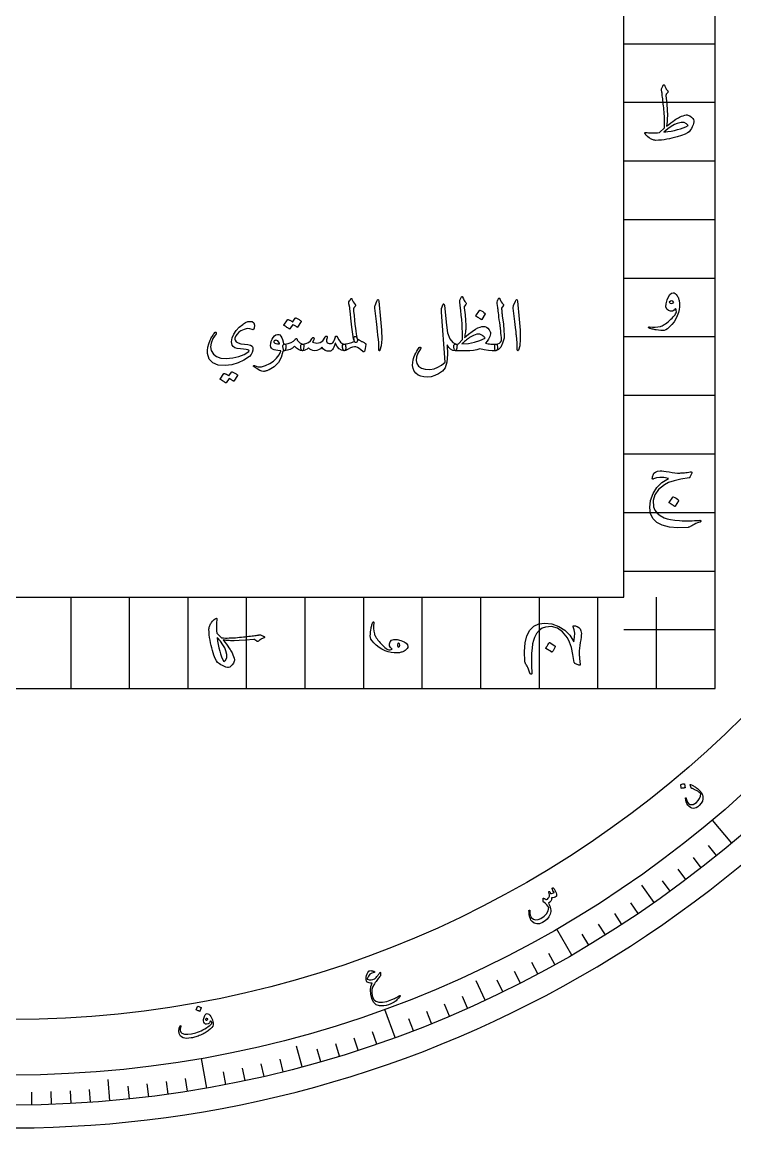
# Model space of a CAD drawing. Header units: millimetres. Extents: x -150 to 150, y -150 to 198.
# Drawn here: x 1.3 to 94.9, y -150 to -4.8 of the extents above; entities that cross this region are included whole.
import ezdxf

# ---------------------------------------------------------------- set-up
doc = ezdxf.new("R2010")
doc.units = ezdxf.units.MM
for name, color, linetype in [('CUT_OUTER', 1, 'Continuous'), ('ENGRAVE', 7, 'Continuous'), ('ENGRAVE_FINE', 8, 'Continuous'), ('TEXT', 5, 'Continuous')]:
    doc.layers.add(name, color=color, linetype=linetype)

msp = doc.modelspace()

# ---------------------------------------------------------------- linework, layer by layer
at = {"layer": 'CUT_OUTER'}
msp.add_arc((0.0002, -0.0002), 149.9998, 179.017762, 3.164151, dxfattribs=at)
at = {"layer": 'ENGRAVE'}
for points in [[(-92.31, 0), (-92.31, -92.31), (92.31, -92.31), (92.31, 0)], [(-80.3097, 0), (-80.3097, -80.3097), (80.3097, -80.3097), (80.3097, 0)], [(92.31, -7.6925), (80.3097, -7.6925)], [(92.31, -15.385), (80.3097, -15.385)], [(92.31, -23.0775), (80.3097, -23.0775)], [(92.31, -30.77), (80.3097, -30.77)], [(92.31, -38.4625), (80.3097, -38.4625)], [(92.31, -46.155), (80.3097, -46.155)], [(92.31, -53.8475), (80.3097, -53.8475)], [(92.31, -61.54), (80.3097, -61.54)], [(92.31, -69.2325), (80.3097, -69.2325)], [(92.31, -76.925), (80.3097, -76.925)], [(7.6925, -92.31), (7.6925, -80.3097)], [(15.385, -92.31), (15.385, -80.3097)], [(23.0775, -92.31), (23.0775, -80.3097)], [(30.77, -92.31), (30.77, -80.3097)], [(38.4625, -92.31), (38.4625, -80.3097)], [(46.155, -92.31), (46.155, -80.3097)], [(53.8475, -92.31), (53.8475, -80.3097)], [(61.54, -92.31), (61.54, -80.3097)], [(69.2325, -92.31), (69.2325, -80.3097)], [(76.925, -92.31), (76.925, -80.3097)], [(84.6175, -92.31), (84.6175, -80.3097)], [(92.31, -84.6175), (80.3097, -84.6175)], [(94.4898, -112.6085), (91.9588, -109.5922)], [(84.3157, -120.4154), (82.7026, -118.1115)], [(73.5, -127.3057), (71.5313, -123.8958)], [(62.1249, -133.2272), (60.9363, -130.6783)], [(50.277, -138.1348), (48.9303, -134.4348)], [(38.0464, -141.9911), (37.3185, -139.2744)], [(25.5263, -144.7667), (24.8425, -140.8891)], [(12.8119, -146.4406), (12.5668, -143.6388)]]:
    msp.add_lwpolyline(points, dxfattribs=at)
for radius in [147, 147, 143.0625, 135.75, 135.75]:
    msp.add_circle((0, 0), radius, dxfattribs=at)
at = {"layer": 'ENGRAVE_FINE'}
for points in [[(92.5101, -114.2405), (91.4481, -112.929)], [(90.5022, -115.8376), (89.4633, -114.5078)], [(88.4668, -117.3994), (87.4512, -116.0517)], [(86.4044, -118.9255), (85.4125, -117.5603)], [(82.2014, -121.8685), (81.2577, -120.4695)], [(80.0619, -123.2846), (79.1429, -121.8693)], [(77.8981, -124.6631), (77.0039, -123.232)], [(75.7106, -126.0036), (74.8415, -124.5571)], [(71.267, -128.5691), (70.4489, -127.0932)], [(69.0123, -129.7933), (68.2201, -128.3033)], [(64.4406, -132.1227), (63.7008, -130.606)], [(66.7366, -130.978), (65.9705, -129.4744)], [(59.7903, -134.2912), (59.1039, -132.7496)], [(55.0672, -136.296), (54.435, -134.7314)], [(57.4375, -135.3142), (56.7781, -133.7609)], [(52.6801, -137.2363), (52.0753, -135.6609)], [(47.8585, -138.9912), (47.3091, -137.3957)], [(42.9786, -140.5768), (42.4853, -138.963)], [(45.4255, -139.8053), (44.904, -138.2004)], [(40.5187, -141.3055), (40.0536, -139.6833)], [(30.563, -143.7877), (30.2122, -142.1371)], [(33.0678, -143.2324), (32.6882, -141.5882)], [(35.5625, -142.6335), (35.1543, -140.9961)], [(22.9959, -145.1902), (22.7319, -143.5235)], [(28.0489, -144.2992), (27.7269, -142.6427)], [(7.6934, -146.7985), (7.6051, -145.1134)], [(10.2542, -146.6419), (10.1365, -144.9585)], [(15.3657, -146.1947), (15.1893, -144.5165)], [(17.9148, -145.9043), (17.7091, -144.2294)], [(20.4584, -145.5694), (20.2236, -143.8983)], [(2.5655, -146.9776), (2.5361, -145.2904)], [(5.1302, -146.9105), (5.0713, -145.224)]]:
    msp.add_lwpolyline(points, dxfattribs=at)
at = {"layer": 'TEXT'}
for points in [[(85.2744, -13.5743), (85.3203, -13.469), (85.3615, -13.3759), (85.3978, -13.2948), (85.4292, -13.2259), (85.4552, -13.1696), (85.4752, -13.1267), (85.4891, -13.0971), (85.4969, -13.0807), (85.5133, -13.0596), (85.5332, -13.0444), (85.5568, -13.0354), (85.584, -13.0323), (85.6064, -13.036), (85.6252, -13.0469), (85.6403, -13.065), (85.6518, -13.0904), (85.7026, -13.2138), (85.7486, -13.3227), (85.7897, -13.417), (85.826, -13.4969), (85.8468, -13.5319), (85.8707, -13.5694), (85.8977, -13.6094), (85.9276, -13.6517), (85.9612, -13.6965), (85.999, -13.7436), (86.041, -13.7932), (86.0873, -13.8452), (86.1163, -13.8979), (86.126, -13.9493), (86.1163, -13.9995), (86.0873, -14.0485), (85.9034, -14.2904), (85.8786, -14.3297), (85.8623, -14.3702), (85.8544, -14.412), (85.855, -14.4549), (85.9494, -15.52), (86.0099, -16.3831), (86.0365, -17.0442), (86.0292, -17.5033), (86.0192, -17.6748), (86.0086, -17.8311), (85.9975, -17.9724), (85.9857, -18.0985), (85.9733, -18.2101), (85.9603, -18.3077), (85.9466, -18.3915), (85.9324, -18.4614), (86.2218, -18.24), (86.4901, -18.0404), (86.7372, -17.8626), (86.9631, -17.7065), (87.1672, -17.5717), (87.349, -17.4573), (87.5083, -17.3636), (87.6453, -17.2904), (87.8891, -17.1815), (88.1171, -17.0969), (88.3294, -17.0364), (88.526, -17.0001), (88.63, -16.9971), (88.7389, -17.017), (88.8526, -17.06), (88.9711, -17.1259), (89.2058, -17.2922), (89.3776, -17.4525), (89.4865, -17.6067), (89.5324, -17.7549), (89.5294, -17.92), (89.4913, -18.1057), (89.4181, -18.312), (89.3098, -18.5388), (89.1889, -18.762), (89.0776, -18.9477), (88.976, -19.0958), (88.884, -19.2065), (88.6953, -19.3462), (88.3711, -19.5041), (87.9115, -19.6801), (87.3163, -19.8743), (86.9845, -19.9704), (86.6474, -20.0557), (86.3047, -20.1301), (85.9566, -20.1936), (85.6043, -20.2469), (85.249, -20.2904), (84.8906, -20.3243), (84.5292, -20.3485), (84.397, -20.3219), (84.2715, -20.2904), (84.1527, -20.2541), (84.0405, -20.213), (83.9337, -20.167), (83.8312, -20.1162), (83.7329, -20.0606), (83.6389, -20.0001), (83.4738, -19.8791), (83.3365, -19.7581), (83.227, -19.6372), (83.1453, -19.5162), (83.1006, -19.4158), (83.0921, -19.3469), (83.1199, -19.3094), (83.184, -19.3033), (83.3652, -19.3248), (83.5603, -19.3408), (83.7692, -19.3514), (83.9921, -19.3565), (84.2289, -19.3562), (84.4796, -19.3505), (84.7442, -19.3393), (85.0228, -19.3227), (85.6615, -18.6936), (85.6733, -18.4408), (85.6796, -18.1856), (85.6805, -17.9279), (85.676, -17.6678), (85.6666, -17.4047), (85.653, -17.138), (85.6352, -16.8676), (85.6131, -16.5936), (85.5883, -16.3224), (85.5623, -16.0602), (85.5351, -15.807), (85.5066, -15.563), (85.4782, -15.3274), (85.451, -15.0997), (85.425, -14.8798), (85.4002, -14.6678), (85.3769, -14.4716), (85.3554, -14.2989), (85.3358, -14.1498), (85.3179, -14.0243), (85.3019, -13.9218), (85.2877, -13.8416), (85.2753, -13.7839), (85.2647, -13.7485), (85.258, -13.7085), (85.2574, -13.6662), (85.2629, -13.6215), (85.2744, -13.5743)], [(87.3453, -18.1033), (86.9709, -18.2587), (86.5542, -18.5025), (86.0951, -18.8346), (85.5937, -19.2549), (86.0797, -19.1947), (86.5409, -19.1206), (86.9773, -19.0326), (87.3889, -18.9307), (87.7751, -18.8161), (88.1353, -18.69), (88.4694, -18.5524), (88.7776, -18.4033), (88.5683, -18.145), (88.2599, -18.009), (87.8522, -17.995), (87.3453, -18.1033)], [(86.0099, -41.2776), (86.1865, -40.8675), (86.3776, -40.576), (86.5832, -40.403), (86.8034, -40.3485), (86.9413, -40.3727), (87.0744, -40.4453), (87.2026, -40.5663), (87.326, -40.7356), (87.3853, -40.8336), (87.4373, -40.934), (87.482, -41.0369), (87.5195, -41.1421), (87.5516, -41.2504), (87.58, -41.3623), (87.6048, -41.4778), (87.626, -41.5969), (87.6459, -41.8625), (87.6284, -42.1752), (87.5734, -42.535), (87.4808, -42.9421), (87.3441, -43.3637), (87.1566, -43.7671), (86.9183, -44.1524), (86.6292, -44.5195), (86.3262, -44.8395), (86.0558, -45.0735), (85.8181, -45.2217), (85.6131, -45.284), (85.4038, -45.2949), (85.1631, -45.2889), (84.8909, -45.2659), (84.5873, -45.226), (84.4333, -45.2009), (84.2909, -45.174), (84.16, -45.1452), (84.0405, -45.1147), (83.9319, -45.0835), (83.8336, -45.053), (83.7456, -45.023), (83.6679, -44.9937), (83.6219, -44.9683), (83.5905, -44.9405), (83.5736, -44.9102), (83.5711, -44.8776), (83.5863, -44.8449), (83.6123, -44.8244), (83.6492, -44.8159), (83.6969, -44.8195), (84.0701, -44.8558), (84.4348, -44.8582), (84.7911, -44.8268), (85.1389, -44.7615), (85.2462, -44.7282), (85.3651, -44.6768), (85.4954, -44.6072), (85.6373, -44.5195), (85.7906, -44.4137), (85.9554, -44.2897), (86.1317, -44.1475), (86.3195, -43.9873), (86.5034, -43.8215), (86.6679, -43.6631), (86.8131, -43.5119), (86.9389, -43.3679), (87.0447, -43.2306), (87.13, -43.0994), (87.1947, -42.9742), (87.2389, -42.855), (87.2135, -42.6748), (87.1857, -42.5405), (87.1554, -42.4522), (87.1228, -42.4098), (86.9262, -42.6415), (86.7042, -42.7655), (86.4568, -42.7818), (86.184, -42.6905), (85.959, -42.4933), (85.855, -42.1921), (85.8719, -41.7869), (86.0099, -41.2776)], [(44.8776, -43.3485), (44.9387, -43.9582), (44.9961, -44.5002), (45.05, -44.9744), (45.1002, -45.3808), (45.1467, -45.7189), (45.1897, -45.9881), (45.229, -46.1883), (45.2647, -46.3195), (45.3167, -46.4889), (45.3276, -46.6292), (45.2973, -46.7405), (45.226, -46.8227), (45.1383, -46.8681), (45.059, -46.8687), (44.9883, -46.8246), (44.926, -46.7356), (44.8165, -46.3963), (44.701, -45.7752), (44.5794, -44.8721), (44.4518, -43.6873), (44.4064, -43.1774), (44.3671, -42.7703), (44.3338, -42.4661), (44.3066, -42.2647), (44.2002, -41.8195), (44.1863, -41.7409), (44.1832, -41.6695), (44.1911, -41.6054), (44.2098, -41.5485), (44.2927, -41.4094), (44.3574, -41.3018), (44.404, -41.2256), (44.4324, -41.1808), (44.4905, -41.1149), (44.5389, -41.0913), (44.5776, -41.11), (44.6066, -41.1711), (44.6592, -41.3441), (44.7494, -41.5244), (44.877, -41.7119), (45.0421, -41.9066), (45.0723, -41.9453), (45.0856, -41.984), (45.082, -42.0227), (45.0615, -42.0615), (45.0285, -42.1083), (44.9973, -42.1522), (44.968, -42.193), (44.9405, -42.2308), (44.9148, -42.2656), (44.8909, -42.2973), (44.8688, -42.3261), (44.8485, -42.3518), (44.8195, -42.3953), (44.8002, -42.4389), (44.7905, -42.4824), (44.7905, -42.526), (44.8032, -42.6209), (44.8219, -42.7897), (44.8467, -43.0322), (44.8776, -43.3485)], [(47.8873, -41.4711), (47.9798, -41.2921), (48.0542, -41.2292), (48.1104, -41.2824), (48.1485, -41.4518), (48.3711, -43.8227), (48.5036, -45.278), (48.5332, -46.4405), (48.46, -47.3102), (48.284, -47.8873), (48.252, -47.9344), (48.2235, -47.9598), (48.1988, -47.9635), (48.1776, -47.9453), (48.1606, -47.9169), (48.1485, -47.88), (48.1413, -47.8346), (48.1389, -47.7808), (48.1389, -47.3617), (48.1195, -46.9171), (48.0808, -46.4471), (48.0227, -45.9518), (48.01, -45.8223), (47.9719, -45.4727), (47.9084, -44.903), (47.8195, -44.1131), (47.6066, -42.3615), (47.6018, -42.2683), (47.6066, -42.1824), (47.6211, -42.1038), (47.6453, -42.0324)], [(57.0034, -44.5873), (57.1758, -45.6276), (57.4606, -46.3969), (57.858, -46.8953), (58.3679, -47.1227), (58.4006, -47.1711), (58.4115, -47.2679), (58.4006, -47.4131), (58.3679, -47.6066), (58.3352, -47.759), (58.2953, -47.8679), (58.2481, -47.9332), (58.1937, -47.955), (57.8635, -47.9066), (57.5695, -47.7615), (57.3119, -47.5195), (57.0905, -47.1808), (57.1419, -48.4631), (57.0639, -49.4647), (56.8564, -50.1856), (56.5195, -50.626), (55.9848, -50.9738), (55.4744, -51.2235), (54.9881, -51.3754), (54.526, -51.4292), (54.0645, -51.4044), (53.6574, -51.3106), (53.3048, -51.1479), (53.0066, -50.9163), (52.7774, -50.6248), (52.6316, -50.2824), (52.5693, -49.8893), (52.5905, -49.4453), (52.6331, -49.2082), (52.6933, -48.9711), (52.771, -48.734), (52.8663, -48.4969), (52.9797, -48.2598), (53.1119, -48.0227), (53.2628, -47.7856), (53.4324, -47.5485), (53.4578, -47.5231), (53.4856, -47.505), (53.5159, -47.4941), (53.5485, -47.4905), (53.5758, -47.4941), (53.5994, -47.505), (53.6193, -47.5231), (53.6356, -47.5485), (53.6447, -47.5794), (53.6429, -47.6139), (53.6302, -47.652), (53.6066, -47.6937), (53.2746, -48.2677), (53.0816, -48.78), (53.0278, -49.2306), (53.1131, -49.6195), (53.3629, -49.9951), (53.7348, -50.251), (54.229, -50.3871), (54.8453, -50.4034), (55.3909, -50.3163), (55.905, -50.1324), (56.3877, -49.8518), (56.8389, -49.4744), (56.3744, -42.8937), (56.3641, -42.7365), (56.3623, -42.6034), (56.3689, -42.4945), (56.384, -42.4098), (56.5679, -41.8292), (56.6381, -41.7796), (56.6937, -41.7953), (56.7348, -41.8764), (56.7615, -42.0227)], [(61.4163, -47.7227), (61.028, -47.8292), (60.5889, -47.9066), (60.099, -47.955), (59.5582, -47.9744), (59.287, -47.978), (59.0441, -47.9792), (58.8297, -47.978), (58.6437, -47.9744), (58.4861, -47.9695), (58.357, -47.9647), (58.2563, -47.9598), (58.184, -47.955), (58.1459, -47.9338), (58.109, -47.8897), (58.0733, -47.8225), (58.0389, -47.7324), (57.9717, -47.4596), (57.9735, -47.2606), (58.0443, -47.1354), (58.184, -47.084), (58.6002, -47.0744), (59.1324, -46.5034), (59.1318, -46.0268), (59.1203, -45.526), (59.0979, -45.001), (59.0647, -44.4518), (59.0205, -43.879), (58.9655, -43.2832), (58.8996, -42.6645), (58.8227, -42.0227), (58.8134, -41.9308), (58.8046, -41.8485), (58.7964, -41.776), (58.7889, -41.7131), (58.7813, -41.6598), (58.7731, -41.6163), (58.7644, -41.5824), (58.755, -41.5582), (58.755, -41.4663), (58.7937, -41.326), (58.8711, -41.1373), (58.9873, -40.9002), (59.003, -40.8748), (59.0211, -40.8566), (59.0417, -40.8457), (59.0647, -40.8421), (59.0877, -40.8463), (59.1082, -40.859), (59.1264, -40.8802), (59.1421, -40.9098), (59.2437, -41.1512), (59.3453, -41.3526), (59.4469, -41.5141), (59.5485, -41.6356), (59.5921, -41.6913), (59.6066, -41.7518), (59.5921, -41.8171), (59.5485, -41.8873), (59.384, -42.1002), (59.3641, -42.1352), (59.3526, -42.1824), (59.3496, -42.2417), (59.355, -42.3131), (59.4621, -43.2276), (59.5316, -43.9969), (59.5637, -44.6211), (59.5582, -45.1002), (59.551, -45.1857), (59.5389, -45.2877), (59.5219, -45.4059), (59.5002, -45.5405), (59.4742, -45.6908), (59.4445, -45.8562), (59.4113, -46.0368), (59.3744, -46.2324), (59.9314, -45.7794), (60.4123, -45.4171), (60.8169, -45.1455), (61.1453, -44.9647), (61.4302, -44.8479), (61.6752, -44.7784), (61.8802, -44.756), (62.0453, -44.7808), (62.2613, -44.8709), (62.4542, -45.0155), (62.6242, -45.2145), (62.7711, -45.4679), (62.7905, -45.5181), (62.8002, -45.5816), (62.8002, -45.6584), (62.7905, -45.7485), (62.6985, -46.1036), (62.5582, -46.4235), (62.3695, -46.7084), (62.1324, -46.9582), (62.3151, -47.0027), (62.4953, -47.0393), (62.6731, -47.068), (62.8485, -47.0889), (63.0215, -47.1013), (63.1921, -47.1046), (63.3602, -47.0989), (63.526, -47.084), (63.5877, -47.0877), (63.6373, -47.1179), (63.6748, -47.1748), (63.7002, -47.2582), (63.7322, -47.433), (63.7413, -47.58), (63.7274, -47.6992), (63.6905, -47.7905), (63.6403, -47.8625), (63.5961, -47.9139), (63.558, -47.9447), (63.526, -47.955), (63.0385, -47.9695), (62.5244, -47.9356), (61.9836, -47.8534), (61.4163, -47.7227)], [(63.6711, -41.5679), (63.7365, -41.41), (63.7873, -41.2848), (63.8235, -41.1923), (63.8453, -41.1324), (63.8623, -41.0943), (63.884, -41.0671), (63.9106, -41.0508), (63.9421, -41.0453), (63.9778, -41.0514), (64.0074, -41.0695), (64.031, -41.0998), (64.0485, -41.1421), (64.129, -41.3496), (64.2252, -41.5365), (64.3371, -41.7028), (64.4647, -41.8485), (64.5004, -41.8951), (64.5106, -41.9477), (64.4955, -42.0064), (64.455, -42.0711), (64.2421, -42.3711), (64.2566, -42.5054), (64.2711, -42.6373), (64.2856, -42.7667), (64.3002, -42.8937), (64.3147, -43.0183), (64.3292, -43.1405), (64.3437, -43.2602), (64.3582, -43.3776), (64.4919, -44.4639), (64.5735, -45.3131), (64.6032, -45.9252), (64.5808, -46.3002), (64.3981, -46.9806), (64.1598, -47.4832), (63.8659, -47.808), (63.5163, -47.955), (63.5066, -47.955), (63.4969, -47.955), (63.4873, -47.955), (63.4776, -47.955), (63.4201, -47.9006), (63.3832, -47.776), (63.3669, -47.5812), (63.3711, -47.3163), (63.3802, -47.2183), (63.4074, -47.1469), (63.4528, -47.1022), (63.5163, -47.084), (63.7619, -47.035), (63.9663, -46.9461), (64.1296, -46.8173), (64.2518, -46.6485), (64.2436, -46.4459), (64.2288, -46.2155), (64.2073, -45.9572), (64.1792, -45.6711), (64.145, -45.3584), (64.1054, -45.0203), (64.0603, -44.6568), (64.0098, -44.2679), (63.9633, -43.8856), (63.9203, -43.5421), (63.881, -43.2373), (63.8453, -42.9711), (63.8145, -42.7437), (63.7897, -42.555), (63.7709, -42.405), (63.7582, -42.2937), (63.6615, -41.7421), (63.6584, -41.6877), (63.659, -41.6405), (63.6633, -41.6006), (63.6711, -41.5679)], [(66.0711, -41.4711), (66.1637, -41.2921), (66.2381, -41.2292), (66.2943, -41.2824), (66.3324, -41.4518), (66.555, -43.8227), (66.6875, -45.278), (66.7171, -46.4405), (66.6439, -47.3102), (66.4679, -47.8873), (66.4358, -47.9344), (66.4074, -47.9598), (66.3826, -47.9635), (66.3615, -47.9453), (66.3445, -47.9169), (66.3324, -47.88), (66.3252, -47.8346), (66.3227, -47.7808), (66.3227, -47.3617), (66.3034, -46.9171), (66.2647, -46.4471), (66.2066, -45.9518), (66.1939, -45.8223), (66.1558, -45.4727), (66.0923, -44.903), (66.0034, -44.1131), (65.7905, -42.3615), (65.7856, -42.2683), (65.7905, -42.1824), (65.805, -42.1038), (65.8292, -42.0324)], [(86.8905, -41.6356), (86.7478, -41.4627), (86.6002, -41.3985), (86.4478, -41.4433), (86.2905, -41.5969), (86.4187, -41.701), (86.5615, -41.7421), (86.7187, -41.7203), (86.8905, -41.6356)], [(61.3389, -42.6615), (61.351, -42.6494), (61.3679, -42.6421), (61.3897, -42.6397), (61.4163, -42.6421), (61.6044, -42.7183), (61.7816, -42.8115), (61.9479, -42.9215), (62.1034, -43.0485), (62.1185, -43.0679), (62.1252, -43.0873), (62.1233, -43.1066), (62.1131, -43.126), (61.6582, -43.8615), (61.6413, -43.879), (61.6195, -43.8832), (61.5929, -43.8742), (61.5615, -43.8518), (61.5342, -43.8324), (61.4913, -43.8034), (61.4326, -43.7647), (61.3582, -43.7163), (61.2669, -43.6582), (61.1574, -43.5905), (61.0298, -43.5131), (60.884, -43.426), (60.8647, -43.4115), (60.855, -43.3969), (60.855, -43.3824), (60.8647, -43.3679)], [(31.4937, -45.1679), (31.1804, -45.0633), (30.8308, -45.059), (30.4449, -45.1552), (30.0227, -45.3518), (29.7548, -45.5393), (29.5316, -45.7631), (29.3532, -46.0231), (29.2195, -46.3195), (29.2062, -46.3788), (29.205, -46.4405), (29.2159, -46.5046), (29.2389, -46.5711), (29.3925, -46.778), (29.6502, -46.934), (30.0119, -47.0393), (30.4776, -47.0937), (30.9373, -47.1427), (31.2711, -47.2316), (31.4792, -47.3604), (31.5615, -47.5292), (31.5705, -47.8824), (31.501, -48.1969), (31.3528, -48.4727), (31.126, -48.7098), (30.4056, -49.2016), (29.6381, -49.5639), (28.8233, -49.7967), (27.9615, -49.9002), (27.0203, -49.8348), (26.3163, -49.5518), (25.8494, -49.051), (25.6195, -48.3324), (25.6062, -47.9381), (25.6631, -47.5098), (25.7901, -47.0477), (25.9873, -46.5518), (26.0559, -46.4139), (26.1264, -46.2808), (26.1986, -46.1526), (26.2727, -46.0292), (26.3493, -45.91), (26.4288, -45.7945), (26.5114, -45.6826), (26.5969, -45.5744), (26.6429, -45.5296), (26.684, -45.5115), (26.7203, -45.5199), (26.7518, -45.555), (26.7693, -45.5985), (26.7735, -45.6421), (26.7645, -45.6856), (26.7421, -45.7292), (26.3441, -46.3703), (26.1082, -46.9485), (26.0344, -47.4639), (26.1227, -47.9163), (26.407, -48.3929), (26.8244, -48.7292), (27.3748, -48.9252), (28.0582, -48.9808), (28.934, -48.9113), (29.7227, -48.7316), (30.4244, -48.4419), (31.0389, -48.0421), (31.0758, -48.0082), (31.0897, -47.9744), (31.0806, -47.9405), (31.0485, -47.9066), (30.9185, -47.8437), (30.6929, -47.7905), (30.3717, -47.7469), (29.955, -47.7131), (29.531, -47.661), (29.2074, -47.5631), (28.9842, -47.4191), (28.8615, -47.2292), (28.8046, -47.006), (28.7889, -46.7719), (28.8143, -46.527), (28.8808, -46.2711), (29.0967, -45.7685), (29.3961, -45.3058), (29.779, -44.883), (30.2453, -44.5002), (30.3693, -44.4094), (30.4897, -44.3308), (30.6064, -44.2643), (30.7195, -44.2098), (30.8284, -44.1669), (30.9324, -44.1348), (31.0316, -44.1137), (31.126, -44.1034), (31.4949, -44.1379), (31.7211, -44.2994), (31.8046, -44.5879), (31.7453, -45.0034), (31.7006, -45.1153), (31.6437, -45.18), (31.5748, -45.1975), (31.4937, -45.1679)], [(37.155, -43.6776), (37.1671, -43.6655), (37.184, -43.6582), (37.2058, -43.6558), (37.2324, -43.6582), (37.3277, -43.6939), (37.4199, -43.7332), (37.5091, -43.7762), (37.5953, -43.8227), (37.6791, -43.8735), (37.761, -43.9292), (37.8412, -43.9897), (37.9195, -44.055), (37.9346, -44.075), (37.9413, -44.0961), (37.9395, -44.1185), (37.9292, -44.1421), (37.4647, -44.8776), (37.452, -44.8873), (37.4332, -44.8873), (37.4084, -44.8776), (37.3776, -44.8582), (37.3564, -44.8404), (37.3219, -44.8159), (37.2742, -44.7847), (37.2131, -44.7469), (37.1381, -44.7019), (37.0485, -44.649), (36.9445, -44.5882), (36.826, -44.5195), (36.4582, -45.0905), (36.4413, -45.108), (36.4195, -45.1123), (36.3929, -45.1032), (36.3615, -45.0808), (36.3342, -45.0615), (36.2913, -45.0324), (36.2326, -44.9937), (36.1582, -44.9453), (36.0669, -44.8873), (35.9574, -44.8195), (35.8298, -44.7421), (35.684, -44.655), (35.6689, -44.6405), (35.6623, -44.626), (35.6641, -44.6115), (35.6744, -44.5969), (36.1485, -43.8905), (36.1606, -43.8784), (36.1776, -43.8711), (36.1994, -43.8687), (36.226, -43.8711), (36.307, -43.8974), (36.3856, -43.928), (36.4619, -43.9628), (36.5356, -44.0018), (36.607, -44.0444), (36.676, -44.0901), (36.7425, -44.1388), (36.8066, -44.1905)], [(35.5389, -48.0615), (35.3121, -48.858), (34.9316, -49.5252), (34.3975, -50.0629), (33.7098, -50.4711), (33.6137, -50.5126), (33.5187, -50.5498), (33.425, -50.5827), (33.3324, -50.6115), (33.2417, -50.6353), (33.1534, -50.6538), (33.0675, -50.6668), (32.984, -50.6744), (32.776, -50.6447), (32.5002, -50.5365), (32.1566, -50.3496), (31.7453, -50.084), (31.7012, -50.0459), (31.6752, -50.009), (31.6673, -49.9733), (31.6776, -49.9389), (31.7006, -49.9123), (31.7308, -49.9002), (31.7683, -49.9026), (31.8131, -49.9195), (32.2407, -50.058), (32.7203, -50.0574), (33.252, -49.9177), (33.8356, -49.6389), (34.3123, -49.3153), (34.7066, -48.9348), (35.0187, -48.4975), (35.2485, -48.0034), (35.2467, -47.9858), (35.2413, -47.9719), (35.2322, -47.9617), (35.2195, -47.955), (34.8863, -47.9356), (34.6026, -47.8969), (34.3685, -47.8389), (34.184, -47.7615), (34.0413, -47.6417), (33.9518, -47.476), (33.9155, -47.2643), (33.9324, -47.0066), (33.9379, -46.9724), (33.9445, -46.9377), (33.9524, -46.9023), (33.9615, -46.8663), (33.9717, -46.8291), (33.9832, -46.7901), (33.9959, -46.7493), (34.0098, -46.7066), (34.1235, -46.4302), (34.2615, -46.201), (34.4235, -46.0189), (34.6098, -45.884), (34.8004, -45.8102), (34.9752, -45.8115), (35.1342, -45.8877), (35.2776, -46.0389), (35.4028, -46.2494), (35.4977, -46.4937), (35.5625, -46.7719), (35.5969, -47.084), (35.616, -47.0837), (35.6344, -47.0828), (35.6523, -47.0813), (35.6695, -47.0792), (35.6868, -47.0771), (35.7046, -47.0756), (35.723, -47.0747), (35.7421, -47.0744), (35.8074, -47.0883), (35.8582, -47.13), (35.8945, -47.1996), (35.9163, -47.2969), (35.9254, -47.404), (35.9235, -47.5123), (35.9108, -47.6217), (35.8873, -47.7324), (35.8564, -47.8298), (35.8219, -47.8994), (35.7838, -47.9411), (35.7421, -47.955), (35.5582, -47.955), (35.557, -47.9725), (35.5534, -47.9961), (35.5473, -48.0258), (35.5389, -48.0615)], [(38.0937, -47.084), (38.1705, -47.1088), (38.2268, -47.1348), (38.2625, -47.1621), (38.2776, -47.1905), (38.2848, -47.234), (38.2873, -47.2873), (38.2848, -47.3502), (38.2776, -47.4227), (38.2407, -47.6556), (38.1977, -47.8219), (38.1487, -47.9217), (38.0937, -47.955), (37.8324, -47.9181), (37.5711, -47.8074), (37.3098, -47.6229), (37.0485, -47.3647), (36.7994, -47.6012), (36.4969, -47.7784), (36.1413, -47.8963), (35.7324, -47.955), (35.6883, -47.9459), (35.6526, -47.9187), (35.6254, -47.8733), (35.6066, -47.8098), (35.5292, -47.4034), (35.5207, -47.358), (35.5244, -47.309), (35.5401, -47.2564), (35.5679, -47.2002), (35.6, -47.1566), (35.6381, -47.1227), (35.6822, -47.0985), (35.7324, -47.084), (36.2211, -47.0115), (36.6227, -46.8808), (36.9373, -46.6921), (37.1647, -46.4453), (37.1913, -46.4115), (37.2227, -46.3873), (37.259, -46.3727), (37.3002, -46.3679), (37.3383, -46.3733), (37.3655, -46.3897), (37.3818, -46.4169), (37.3873, -46.455), (37.3885, -46.4913), (37.3921, -46.5227), (37.3981, -46.5494), (37.4066, -46.5711), (37.5693, -46.7665), (37.7381, -46.9171), (37.9129, -47.0229), (38.0937, -47.084)], [(39.3324, -46.3873), (39.3627, -46.3346), (39.3953, -46.2929), (39.4304, -46.2621), (39.4679, -46.2421), (39.5054, -46.2342), (39.5405, -46.2397), (39.5731, -46.2584), (39.6034, -46.2905), (39.6246, -46.3334), (39.63, -46.3848), (39.6197, -46.4447), (39.5937, -46.5131), (39.5747, -46.5475), (39.5562, -46.5832), (39.5384, -46.6201), (39.5211, -46.6582), (39.5033, -46.6969), (39.4836, -46.7356), (39.4622, -46.7744), (39.4389, -46.8131), (39.9802, -46.9516), (40.4332, -46.8929), (40.7979, -46.6371), (41.0744, -46.184), (41.104, -46.1314), (41.1348, -46.0897), (41.1669, -46.0588), (41.2002, -46.0389), (41.2377, -46.0304), (41.2727, -46.034), (41.3054, -46.0498), (41.3356, -46.0776), (41.358, -46.1151), (41.3671, -46.1598), (41.3629, -46.2119), (41.3453, -46.2711), (41.2957, -46.4145), (41.2631, -46.5348), (41.2473, -46.6322), (41.2485, -46.7066), (41.2818, -46.8125), (41.3526, -46.8977), (41.4608, -46.9625), (41.6066, -47.0066), (41.7651, -47.026), (41.9018, -47.0163), (42.0167, -46.9776), (42.1098, -46.9098), (42.1909, -46.7992), (42.2695, -46.6316), (42.3457, -46.4072), (42.4195, -46.126), (42.4304, -46.0921), (42.4534, -46.0679), (42.4885, -46.0534), (42.5356, -46.0485), (42.584, -46.0534), (42.6227, -46.0679), (42.6518, -46.0921), (42.6711, -46.126), (42.8598, -46.5233), (43.0776, -46.8155), (43.3244, -47.0024), (43.6002, -47.084), (43.6576, -47.1082), (43.7042, -47.1615), (43.7399, -47.2437), (43.7647, -47.355), (43.7822, -47.4754), (43.7865, -47.5848), (43.7774, -47.6834), (43.755, -47.7711), (43.7235, -47.8516), (43.6873, -47.909), (43.6461, -47.9435), (43.6002, -47.955), (43.23, -47.8951), (42.9131, -47.7155), (42.6494, -47.4161), (42.4389, -46.9969), (42.4286, -46.9752), (42.4171, -46.9679), (42.4044, -46.9752), (42.3905, -46.9969), (42.301, -47.2721), (42.2163, -47.4977), (42.1365, -47.6737), (42.0615, -47.8002), (41.9798, -47.8903), (41.8897, -47.9574), (41.7911, -48.0016), (41.684, -48.0227), (41.3617, -48.0016), (41.0816, -47.909), (40.8439, -47.7451), (40.6485, -47.5098), (40.449, -47.7046), (40.2276, -47.8437), (39.9844, -47.9272), (39.7195, -47.955), (39.4649, -47.9314), (39.2429, -47.8606), (39.0536, -47.7427), (38.8969, -47.5776), (38.7052, -47.7427), (38.5074, -47.8606), (38.3036, -47.9314), (38.0937, -47.955), (38.0108, -47.9145), (37.9461, -47.7929), (37.8996, -47.5903), (37.8711, -47.3066), (37.8814, -47.2201), (37.9219, -47.1542), (37.9927, -47.1088), (38.0937, -47.084), (38.5304, -47.0151), (38.8824, -46.876), (39.1498, -46.6667), (39.3324, -46.3873)], [(44.955, -46.0969), (45.0687, -46.0873), (45.1582, -46.1163), (45.2235, -46.184), (45.2647, -46.2905), (45.2834, -46.3431), (45.3203, -46.3945), (45.3754, -46.4447), (45.4485, -46.4937), (45.4945, -46.5194), (45.5453, -46.5481), (45.601, -46.5799), (45.6615, -46.6147), (45.7268, -46.6513), (45.7969, -46.6885), (45.8719, -46.7263), (45.9518, -46.7647), (46.1006, -46.8367), (46.2179, -46.8977), (46.3038, -46.9479), (46.3582, -46.9873), (46.3951, -47.0217), (46.4187, -47.0574), (46.429, -47.0943), (46.426, -47.1324), (46.3854, -47.4215), (46.3413, -47.6695), (46.2935, -47.8764), (46.2421, -48.0421), (46.2288, -48.0633), (46.2082, -48.0784), (46.1804, -48.0875), (46.1453, -48.0905), (46.1012, -48.0887), (46.0655, -48.0832), (46.0383, -48.0742), (46.0195, -48.0615), (45.7752, -47.8346), (45.5453, -47.6574), (45.33, -47.5298), (45.1292, -47.4518), (44.926, -47.4348), (44.684, -47.4808), (44.4034, -47.5897), (44.084, -47.7615), (43.9298, -47.8461), (43.7961, -47.9066), (43.683, -47.9429), (43.5905, -47.955), (43.5457, -47.9471), (43.5082, -47.9235), (43.478, -47.8842), (43.455, -47.8292), (43.3764, -47.5141), (43.3727, -47.2848), (43.4441, -47.1415), (43.5905, -47.084), (43.7471, -47.0659), (43.9074, -47.0405), (44.0713, -47.0078), (44.2389, -46.9679), (44.4094, -46.9201), (44.5824, -46.8639), (44.7578, -46.7992), (44.9356, -46.726), (44.8788, -46.4653), (44.8631, -46.2735), (44.8885, -46.1508), (44.955, -46.0969)], [(61.7356, -45.9518), (61.4012, -45.7994), (61.0074, -45.7969), (60.5544, -45.9445), (60.0421, -46.2421), (59.9081, -46.3358), (59.7772, -46.4332), (59.6493, -46.5342), (59.5244, -46.6389), (59.4025, -46.7459), (59.2836, -46.8542), (59.1678, -46.9637), (59.055, -47.0744), (59.8945, -46.9909), (60.6808, -46.8373), (61.4139, -46.6135), (62.0937, -46.3195), (62.035, -46.2312), (61.9558, -46.1405), (61.856, -46.0473), (61.7356, -45.9518)], [(35.0744, -46.9776), (34.9727, -46.8004), (34.8615, -46.6752), (34.7405, -46.602), (34.6098, -46.5808), (34.5318, -46.6014), (34.4623, -46.634), (34.4012, -46.6788), (34.3485, -46.7356), (34.3316, -46.7659), (34.3292, -46.7985), (34.3413, -46.8336), (34.3679, -46.8711), (34.4677, -46.9588), (34.6123, -47.0187), (34.8016, -47.0508), (35.0356, -47.055), (35.0598, -47.0502), (35.0744, -47.0356), (35.0792, -47.0115), (35.0744, -46.9776)], [(28.784, -50.7518), (28.7961, -50.7397), (28.8131, -50.7324), (28.8348, -50.73), (28.8615, -50.7324), (28.9567, -50.7681), (29.049, -50.8074), (29.1382, -50.8504), (29.2244, -50.8969), (29.3081, -50.9477), (29.3901, -51.0034), (29.4702, -51.0639), (29.5485, -51.1292), (29.5637, -51.1492), (29.5703, -51.1703), (29.5685, -51.1927), (29.5582, -51.2163), (29.0937, -51.9518), (29.081, -51.9615), (29.0623, -51.9615), (29.0375, -51.9518), (29.0066, -51.9324), (28.9854, -51.9146), (28.951, -51.8901), (28.9032, -51.8589), (28.8421, -51.8211), (28.7671, -51.7761), (28.6776, -51.7231), (28.5735, -51.6624), (28.455, -51.5937), (28.0873, -52.1647), (28.0703, -52.1822), (28.0485, -52.1865), (28.0219, -52.1774), (27.9905, -52.155), (27.9633, -52.1356), (27.9203, -52.1066), (27.8617, -52.0679), (27.7873, -52.0195), (27.6959, -51.9615), (27.5865, -51.8937), (27.4588, -51.8163), (27.3131, -51.7292), (27.2979, -51.7147), (27.2913, -51.7002), (27.2931, -51.6856), (27.3034, -51.6711), (27.7776, -50.9647), (27.7897, -50.9526), (27.8066, -50.9453), (27.8284, -50.9429), (27.855, -50.9453), (27.936, -50.9716), (28.0147, -51.0022), (28.0909, -51.037), (28.1647, -51.076), (28.236, -51.1186), (28.305, -51.1643), (28.3715, -51.213), (28.4356, -51.2647)], [(89.2373, -64.0454), (89.005, -64.568), (88.9838, -64.6025), (88.959, -64.6285), (88.9306, -64.646), (88.8986, -64.6551), (87.825, -64.8244), (86.9268, -65.0325), (86.204, -65.2793), (85.6566, -65.5648), (84.8891, -66.1908), (84.3961, -66.8785), (84.1778, -67.6279), (84.234, -68.439), (84.4046, -68.8781), (84.6937, -69.2664), (85.1014, -69.6039), (85.6276, -69.8906), (85.9971, -70.0188), (86.4574, -70.1228), (87.0084, -70.2027), (87.6502, -70.2583), (87.9913, -70.2746), (88.3276, -70.2849), (88.659, -70.2892), (88.9857, -70.2873), (89.3062, -70.2801), (89.6195, -70.268), (89.9256, -70.251), (90.2244, -70.2293), (90.2945, -70.2244), (90.3502, -70.2293), (90.3913, -70.2438), (90.4179, -70.268), (90.4324, -70.2976), (90.4373, -70.3285), (90.4324, -70.3605), (90.4179, -70.3938), (90.4073, -70.4116), (90.3949, -70.4265), (90.3807, -70.4382), (90.3647, -70.447), (90.3475, -70.4546), (90.3296, -70.4627), (90.3112, -70.4715), (90.2921, -70.4809), (90.0133, -70.5698), (89.7671, -70.6623), (89.5536, -70.7585), (89.3728, -70.8583), (89.2569, -70.9303), (89.1514, -70.9914), (89.0561, -71.0416), (88.9711, -71.0809), (88.8977, -71.1111), (88.8369, -71.1341), (88.7888, -71.1498), (88.7534, -71.1583), (87.43, -71.2073), (86.305, -71.1123), (85.3784, -70.8734), (84.6502, -70.4906), (84.124, -69.9656), (83.8131, -69.3099), (83.7175, -68.5236), (83.8373, -67.6067), (84.1542, -66.6831), (84.6502, -65.8962), (85.3252, -65.246), (86.1792, -64.7325), (85.5744, -64.617), (85.0469, -64.5898), (84.5969, -64.6508), (84.2244, -64.8002), (84.1917, -64.8123), (84.1615, -64.8196), (84.1336, -64.822), (84.1082, -64.8196), (84.0871, -64.8117), (84.0719, -64.7978), (84.0629, -64.7779), (84.0598, -64.7519), (84.0732, -64.6315), (84.0937, -64.5123), (84.1215, -64.3944), (84.1566, -64.2777), (84.28, -64.0508), (84.476, -63.8833), (84.7445, -63.775), (85.0857, -63.726), (85.3016, -63.7279), (85.5719, -63.7527), (85.8967, -63.8004), (86.276, -63.8712), (86.6673, -63.942), (87.0284, -63.9898), (87.3592, -64.0146), (87.6598, -64.0164), (87.8044, -64.01), (87.9574, -64.0006), (88.1189, -63.9882), (88.2889, -63.9728), (88.4673, -63.9538), (88.6542, -63.9305), (88.8496, -63.903), (89.0534, -63.8712), (89.1701, -63.8676), (89.2397, -63.8954), (89.2621, -63.9547), (89.2373, -64.0454)], [(86.7405, -67.1809), (86.7526, -67.1688), (86.7695, -67.1615), (86.7913, -67.1591), (86.8179, -67.1615), (87.006, -67.2377), (87.1832, -67.3309), (87.3496, -67.441), (87.505, -67.568), (87.5201, -67.5873), (87.5268, -67.6067), (87.525, -67.626), (87.5147, -67.6454), (87.0598, -68.3809), (87.0429, -68.3984), (87.0211, -68.4027), (86.9945, -68.3936), (86.9631, -68.3712), (86.9359, -68.3519), (86.8929, -68.3228), (86.8342, -68.2841), (86.7599, -68.2357), (86.6685, -68.1777), (86.559, -68.1099), (86.4314, -68.0325), (86.2857, -67.9454), (86.2663, -67.9309), (86.2566, -67.9164), (86.2566, -67.9019), (86.2663, -67.8873)], [(32.5807, -85.2744), (32.686, -85.3203), (32.7791, -85.3615), (32.8602, -85.3978), (32.9291, -85.4292), (32.9854, -85.4552), (33.0283, -85.4752), (33.0579, -85.4891), (33.0743, -85.4969), (33.0954, -85.5133), (33.1106, -85.5332), (33.1196, -85.5568), (33.1227, -85.584), (33.119, -85.6064), (33.1081, -85.6252), (33.09, -85.6403), (33.0646, -85.6518), (32.9412, -85.7026), (32.8323, -85.7486), (32.738, -85.7897), (32.6581, -85.826), (32.6231, -85.8468), (32.5856, -85.8707), (32.5456, -85.8977), (32.5033, -85.9276), (32.4585, -85.9612), (32.4114, -85.999), (32.3618, -86.041), (32.3098, -86.0873), (32.2571, -86.1163), (32.2057, -86.126), (32.1555, -86.1163), (32.1065, -86.0873), (31.8646, -85.9034), (31.8253, -85.8786), (31.7848, -85.8623), (31.743, -85.8544), (31.7001, -85.855), (30.635, -85.9494), (29.7719, -86.0099), (29.1108, -86.0365), (28.6517, -86.0292), (28.4802, -86.0192), (28.3239, -86.0086), (28.1826, -85.9975), (28.0565, -85.9857), (27.9449, -85.9733), (27.8473, -85.9603), (27.7635, -85.9466), (27.6936, -85.9324), (27.915, -86.2218), (28.1146, -86.4901), (28.2924, -86.7372), (28.4485, -86.9631), (28.5833, -87.1672), (28.6977, -87.349), (28.7914, -87.5083), (28.8646, -87.6453), (28.9735, -87.8891), (29.0581, -88.1171), (29.1186, -88.3294), (29.1549, -88.526), (29.1579, -88.63), (29.138, -88.7389), (29.095, -88.8526), (29.0291, -88.9711), (28.8628, -89.2058), (28.7025, -89.3776), (28.5483, -89.4865), (28.4001, -89.5324), (28.235, -89.5294), (28.0493, -89.4913), (27.843, -89.4181), (27.6162, -89.3098), (27.393, -89.1889), (27.2073, -89.0776), (27.0592, -88.976), (26.9485, -88.884), (26.8088, -88.6953), (26.6509, -88.3711), (26.4749, -87.9115), (26.2807, -87.3163), (26.1846, -86.9845), (26.0993, -86.6474), (26.0249, -86.3047), (25.9614, -85.9566), (25.9081, -85.6043), (25.8646, -85.249), (25.8307, -84.8906), (25.8065, -84.5292), (25.8331, -84.397), (25.8646, -84.2715), (25.9009, -84.1527), (25.942, -84.0405), (25.988, -83.9337), (26.0388, -83.8312), (26.0944, -83.7329), (26.1549, -83.6389), (26.2759, -83.4738), (26.3969, -83.3365), (26.5178, -83.227), (26.6388, -83.1453), (26.7392, -83.1006), (26.8081, -83.0921), (26.8456, -83.1199), (26.8517, -83.184), (26.8302, -83.3652), (26.8142, -83.5603), (26.8036, -83.7692), (26.7985, -83.9921), (26.7988, -84.2289), (26.8045, -84.4796), (26.8157, -84.7442), (26.8323, -85.0228), (27.4614, -85.6615), (27.7142, -85.6733), (27.9694, -85.6796), (28.2271, -85.6805), (28.4872, -85.676), (28.7503, -85.6666), (29.017, -85.653), (29.2874, -85.6352), (29.5614, -85.6131), (29.8326, -85.5883), (30.0948, -85.5623), (30.348, -85.5351), (30.592, -85.5066), (30.8276, -85.4782), (31.0553, -85.451), (31.2752, -85.425), (31.4872, -85.4002), (31.6834, -85.3769), (31.8561, -85.3554), (32.0052, -85.3358), (32.1307, -85.3179), (32.2332, -85.3019), (32.3134, -85.2877), (32.3711, -85.2753), (32.4065, -85.2647), (32.4465, -85.258), (32.4888, -85.2574), (32.5335, -85.2629), (32.5807, -85.2744)], [(51.0324, -86.0099), (51.4425, -86.1865), (51.734, -86.3776), (51.907, -86.5832), (51.9615, -86.8034), (51.9373, -86.9413), (51.8647, -87.0744), (51.7437, -87.2026), (51.5744, -87.326), (51.4764, -87.3853), (51.376, -87.4373), (51.2731, -87.482), (51.1679, -87.5195), (51.0596, -87.5516), (50.9477, -87.58), (50.8322, -87.6048), (50.7131, -87.626), (50.4475, -87.6459), (50.1348, -87.6284), (49.775, -87.5734), (49.3679, -87.4808), (48.9463, -87.3441), (48.5429, -87.1566), (48.1576, -86.9183), (47.7905, -86.6292), (47.4705, -86.3262), (47.2365, -86.0558), (47.0883, -85.8181), (47.026, -85.6131), (47.0151, -85.4038), (47.0211, -85.1631), (47.0441, -84.8909), (47.084, -84.5873), (47.1091, -84.4333), (47.136, -84.2909), (47.1648, -84.16), (47.1953, -84.0405), (47.2265, -83.9319), (47.257, -83.8336), (47.287, -83.7456), (47.3163, -83.6679), (47.3417, -83.6219), (47.3695, -83.5905), (47.3998, -83.5736), (47.4324, -83.5711), (47.4651, -83.5863), (47.4856, -83.6123), (47.4941, -83.6492), (47.4905, -83.6969), (47.4542, -84.0701), (47.4518, -84.4348), (47.4832, -84.7911), (47.5485, -85.1389), (47.5818, -85.2462), (47.6332, -85.3651), (47.7028, -85.4954), (47.7905, -85.6373), (47.8963, -85.7906), (48.0203, -85.9554), (48.1625, -86.1317), (48.3227, -86.3195), (48.4885, -86.5034), (48.6469, -86.6679), (48.7981, -86.8131), (48.9421, -86.9389), (49.0794, -87.0447), (49.2106, -87.13), (49.3358, -87.1947), (49.455, -87.2389), (49.6352, -87.2135), (49.7695, -87.1857), (49.8578, -87.1554), (49.9002, -87.1228), (49.6685, -86.9262), (49.5445, -86.7042), (49.5282, -86.4568), (49.6195, -86.184), (49.8167, -85.959), (50.1179, -85.855), (50.5231, -85.8719), (51.0324, -86.0099)], [(74.4196, -89.2373), (73.897, -89.005), (73.8625, -88.9838), (73.8365, -88.959), (73.819, -88.9306), (73.8099, -88.8986), (73.6406, -87.825), (73.4325, -86.9268), (73.1857, -86.204), (72.9002, -85.6566), (72.2742, -84.8891), (71.5865, -84.3961), (70.8371, -84.1778), (70.026, -84.234), (69.5869, -84.4046), (69.1986, -84.6937), (68.8611, -85.1014), (68.5744, -85.6276), (68.4462, -85.9971), (68.3422, -86.4574), (68.2623, -87.0084), (68.2067, -87.6502), (68.1904, -87.9913), (68.1801, -88.3276), (68.1758, -88.659), (68.1777, -88.9857), (68.1849, -89.3062), (68.197, -89.6195), (68.214, -89.9256), (68.2357, -90.2244), (68.2406, -90.2945), (68.2357, -90.3502), (68.2212, -90.3913), (68.197, -90.4179), (68.1674, -90.4324), (68.1365, -90.4373), (68.1045, -90.4324), (68.0712, -90.4179), (68.0534, -90.4073), (68.0385, -90.3949), (68.0268, -90.3807), (68.018, -90.3647), (68.0104, -90.3475), (68.0023, -90.3296), (67.9935, -90.3112), (67.9841, -90.2921), (67.8952, -90.0133), (67.8027, -89.7671), (67.7065, -89.5536), (67.6067, -89.3728), (67.5347, -89.2569), (67.4736, -89.1514), (67.4234, -89.0561), (67.3841, -88.9711), (67.3539, -88.8977), (67.3309, -88.8369), (67.3152, -88.7888), (67.3067, -88.7534), (67.2577, -87.43), (67.3527, -86.305), (67.5916, -85.3784), (67.9744, -84.6502), (68.4994, -84.124), (69.1551, -83.8131), (69.9414, -83.7175), (70.8583, -83.8373), (71.7819, -84.1542), (72.5688, -84.6502), (73.219, -85.3252), (73.7325, -86.1792), (73.848, -85.5744), (73.8752, -85.0469), (73.8142, -84.5969), (73.6648, -84.2244), (73.6527, -84.1917), (73.6454, -84.1615), (73.643, -84.1336), (73.6454, -84.1082), (73.6533, -84.0871), (73.6672, -84.0719), (73.6871, -84.0629), (73.7131, -84.0598), (73.8335, -84.0732), (73.9527, -84.0937), (74.0706, -84.1215), (74.1873, -84.1566), (74.4142, -84.28), (74.5817, -84.476), (74.69, -84.7445), (74.739, -85.0857), (74.7371, -85.3016), (74.7123, -85.5719), (74.6646, -85.8967), (74.5938, -86.276), (74.523, -86.6673), (74.4752, -87.0284), (74.4504, -87.3592), (74.4486, -87.6598), (74.455, -87.8044), (74.4644, -87.9574), (74.4768, -88.1189), (74.4922, -88.2889), (74.5112, -88.4673), (74.5345, -88.6542), (74.562, -88.8496), (74.5938, -89.0534), (74.5974, -89.1701), (74.5696, -89.2397), (74.5103, -89.2621), (74.4196, -89.2373)], [(28.0517, -87.3453), (27.8963, -86.9709), (27.6525, -86.5542), (27.3204, -86.0951), (26.9001, -85.5937), (26.9603, -86.0797), (27.0344, -86.5409), (27.1224, -86.9773), (27.2243, -87.3889), (27.3389, -87.7751), (27.465, -88.1353), (27.6026, -88.4694), (27.7517, -88.7776), (28.01, -88.5683), (28.146, -88.2599), (28.16, -87.8522), (28.0517, -87.3453)], [(50.6744, -86.8905), (50.8473, -86.7478), (50.9115, -86.6002), (50.8667, -86.4478), (50.7131, -86.2905), (50.609, -86.4187), (50.5679, -86.5615), (50.5897, -86.7187), (50.6744, -86.8905)], [(71.2841, -86.7405), (71.2962, -86.7526), (71.3035, -86.7695), (71.3059, -86.7913), (71.3035, -86.8179), (71.2273, -87.006), (71.1341, -87.1832), (71.024, -87.3496), (70.897, -87.505), (70.8777, -87.5201), (70.8583, -87.5268), (70.839, -87.525), (70.8196, -87.5147), (70.0841, -87.0598), (70.0666, -87.0429), (70.0623, -87.0211), (70.0714, -86.9945), (70.0938, -86.9631), (70.1131, -86.9359), (70.1422, -86.8929), (70.1809, -86.8342), (70.2293, -86.7599), (70.2873, -86.6685), (70.3551, -86.559), (70.4325, -86.4314), (70.5196, -86.2857), (70.5341, -86.2663), (70.5486, -86.2566), (70.5631, -86.2566), (70.5777, -86.2663)], [(87.816, -104.9287), (87.8168, -104.9192), (87.8213, -104.9101), (87.8296, -104.9014), (87.8418, -104.893), (87.9486, -104.8592), (88.0569, -104.8363), (88.1667, -104.8245), (88.2781, -104.8238), (88.2915, -104.8267), (88.3013, -104.8326), (88.3075, -104.8415), (88.3101, -104.8535), (88.3828, -105.3305), (88.3819, -105.344), (88.3742, -105.3536), (88.3597, -105.3592), (88.3383, -105.3608), (88.3198, -105.3621), (88.2911, -105.3649), (88.2523, -105.3692), (88.2033, -105.3748), (88.1437, -105.3823), (88.073, -105.392), (87.991, -105.404), (87.8979, -105.4181), (87.8845, -105.4187), (87.8752, -105.4159), (87.87, -105.4096), (87.8689, -105.4)], [(89.0961, -104.9127), (89.1895, -104.9534), (89.2846, -104.9979), (89.3813, -105.0463), (89.4797, -105.0987), (89.5797, -105.1559), (89.6812, -105.219), (89.7841, -105.2879), (89.8886, -105.3626), (89.9895, -105.4397), (90.0851, -105.52), (90.1754, -105.6034), (90.2605, -105.69), (90.3405, -105.78), (90.4156, -105.8738), (90.4859, -105.9712), (90.5513, -106.0724), (90.6125, -106.1849), (90.6603, -106.2964), (90.6946, -106.4069), (90.7154, -106.5164), (90.7152, -106.8061), (90.6353, -107.0945), (90.4755, -107.3815), (90.2358, -107.6665), (90.0364, -107.8418), (89.8354, -107.9639), (89.6331, -108.0328), (89.4298, -108.0487), (89.237, -108.0121), (89.0579, -107.9307), (88.8925, -107.8045), (88.7407, -107.6338), (88.6107, -107.4276), (88.5132, -107.2067), (88.4482, -106.9714), (88.4154, -106.7215), (88.4162, -106.6892), (88.4234, -106.6656), (88.437, -106.6508), (88.457, -106.6448), (88.4816, -106.6464), (88.5006, -106.6615), (88.5141, -106.6899), (88.522, -106.7317), (88.5904, -107.0239), (88.6936, -107.2528), (88.8322, -107.4182), (89.0062, -107.5199), (89.2007, -107.5558), (89.4079, -107.5246), (89.6277, -107.4262), (89.8598, -107.2604), (90.1015, -107.0137), (90.2775, -106.7477), (90.3879, -106.4628), (90.4326, -106.1593), (90.4317, -106.1508), (90.4274, -106.1406), (90.42, -106.1287), (90.4093, -106.1151), (90.3153, -106.0168), (90.1908, -105.915), (90.0359, -105.8098), (89.8506, -105.701), (89.7541, -105.649), (89.6633, -105.6015), (89.5782, -105.5585), (89.4987, -105.52), (89.4248, -105.4865), (89.3565, -105.4585), (89.2937, -105.436), (89.2365, -105.4189), (89.2079, -105.409), (89.1857, -105.3963), (89.1699, -105.3808), (89.1606, -105.3625), (89.0243, -104.9524), (89.0206, -104.9248), (89.0314, -104.909), (89.0565, -104.905), (89.0961, -104.9127)], [(70.9249, -118.5725), (70.9209, -118.5473), (70.9226, -118.5266), (70.93, -118.5102), (70.9433, -118.4983), (70.964, -118.4891), (70.9846, -118.4862), (71.0052, -118.4897), (71.0256, -118.4996), (71.0867, -118.542), (71.1486, -118.6027), (71.2115, -118.6819), (71.2752, -118.7796), (71.363, -118.9489), (71.4256, -119.1223), (71.4629, -119.2997), (71.4749, -119.4813), (71.4704, -119.5293), (71.4591, -119.5712), (71.4409, -119.6069), (71.4159, -119.6364), (71.3063, -119.7116), (71.1716, -119.7646), (71.012, -119.7952), (70.8273, -119.8033), (70.8047, -120.035), (70.728, -120.2252), (70.5974, -120.3738), (70.4131, -120.4805), (70.4648, -120.5827), (70.5116, -120.6827), (70.5535, -120.7804), (70.5905, -120.8759), (70.6229, -120.9697), (70.6512, -121.0624), (70.6752, -121.1541), (70.695, -121.2447), (70.7179, -121.4156), (70.7143, -121.5878), (70.6843, -121.7611), (70.6278, -121.9357), (70.456, -122.2774), (70.236, -122.5741), (69.968, -122.8256), (69.6523, -123.0313), (69.2555, -123.1902), (68.8913, -123.2247), (68.5602, -123.1353), (68.2625, -122.9222), (68.186, -122.8282), (68.1147, -122.7067), (68.0483, -122.5576), (67.9869, -122.3809), (67.9337, -122.1795), (67.895, -121.9608), (67.8704, -121.7248), (67.8599, -121.4715), (67.8609, -121.4546), (67.8657, -121.4403), (67.8743, -121.4285), (67.8866, -121.4193), (67.9005, -121.4131), (67.9141, -121.4102), (67.9271, -121.4106), (67.9397, -121.4144), (67.9518, -121.4236), (67.9607, -121.4353), (67.9664, -121.4496), (67.9688, -121.4665), (67.989, -121.8001), (68.0277, -122.0621), (68.0853, -122.2522), (68.162, -122.3703), (68.4334, -122.5738), (68.7332, -122.6642), (69.0612, -122.6412), (69.417, -122.5044), (69.8587, -122.2148), (70.1798, -121.8783), (70.3801, -121.4959), (70.4595, -121.0683), (70.3493, -120.8808), (70.2029, -120.7003), (70.0206, -120.5266), (69.8025, -120.3594), (69.7781, -120.3438), (69.7604, -120.3274), (69.7494, -120.3104), (69.7449, -120.2926), (69.7398, -120.2257), (69.7353, -120.1627), (69.7315, -120.1036), (69.7284, -120.0484), (69.7263, -119.9977), (69.7256, -119.9521), (69.7262, -119.9116), (69.7282, -119.8761), (69.7316, -119.8597), (69.7392, -119.8494), (69.7512, -119.8451), (69.7675, -119.847), (69.7771, -119.85), (69.7911, -119.8552), (69.8094, -119.8626), (69.8322, -119.8721), (69.8587, -119.884), (69.8884, -119.8989), (69.9214, -119.9165), (69.9576, -119.937), (70.0292, -119.9752), (70.0855, -120.0004), (70.1263, -120.0126), (70.1517, -120.0119), (70.2792, -119.951), (70.3885, -119.859), (70.4795, -119.736), (70.552, -119.582), (70.5636, -119.5012), (70.5538, -119.3858), (70.5227, -119.2358), (70.4703, -119.0511), (70.4654, -119.0336), (70.4653, -119.0163), (70.4701, -118.9993), (70.4798, -118.9825), (70.4903, -118.9692), (70.5023, -118.9598), (70.5158, -118.9541), (70.5307, -118.9523), (70.5657, -118.971), (70.6048, -119.0218), (70.6482, -119.1048), (70.6957, -119.2199), (70.8237, -119.222), (70.9463, -119.2003), (71.0635, -119.1549), (71.1753, -119.0858), (71.1535, -119.0526), (71.1327, -119.0276), (71.1127, -119.0107), (71.0937, -119.0019), (71.0738, -118.9949), (71.0585, -118.9851), (71.0479, -118.9725), (71.0419, -118.9572)], [(46.8104, -129.4414), (46.8816, -129.3911), (46.9681, -129.3612), (47.0698, -129.3516), (47.1868, -129.3623), (47.2489, -129.3745), (47.307, -129.3884), (47.3611, -129.4041), (47.4113, -129.4216), (47.4574, -129.4406), (47.4993, -129.4608), (47.537, -129.4822), (47.5705, -129.5047), (47.5963, -129.5291), (47.5971, -129.5498), (47.5728, -129.5666), (47.5236, -129.5796), (47.2141, -129.6696), (46.958, -129.8375), (46.7546, -130.0837), (46.6037, -130.4083), (46.6026, -130.4264), (46.6087, -130.4425), (46.6221, -130.4568), (46.6426, -130.4692), (46.8782, -130.5424), (47.1124, -130.5625), (47.3448, -130.5296), (47.5754, -130.4435), (47.614, -130.4201), (47.6604, -130.3808), (47.7147, -130.3256), (47.7768, -130.2545), (47.8864, -130.1161), (47.983, -129.9938), (48.0668, -129.8877), (48.1378, -129.7979), (48.196, -129.7242), (48.2415, -129.6668), (48.2743, -129.6257), (48.2945, -129.6008), (48.3271, -129.5753), (48.3509, -129.5784), (48.3659, -129.61), (48.3722, -129.6702), (48.3712, -129.8347), (48.3634, -129.9597), (48.3488, -130.0454), (48.3275, -130.0916), (48.2415, -130.1801), (48.1523, -130.2786), (48.06, -130.3873), (47.9643, -130.506), (47.8653, -130.6349), (47.763, -130.7739), (47.6573, -130.9229), (47.5481, -131.082), (47.3463, -131.4514), (47.2312, -131.8401), (47.2031, -132.2483), (47.2626, -132.6762), (47.3361, -132.8946), (47.4429, -133.0837), (47.5833, -133.2437), (47.7573, -133.3742), (48.1219, -133.5017), (48.5941, -133.5071), (49.1734, -133.3895), (49.8584, -133.1472), (49.9612, -133.1014), (50.0711, -133.05), (50.1881, -132.9929), (50.3121, -132.9301), (50.4428, -132.8614), (50.5796, -132.7865), (50.7225, -132.7055), (50.8715, -132.6183), (50.8979, -132.605), (50.9188, -132.5987), (50.9343, -132.5997), (50.9445, -132.6077), (50.9386, -132.6688), (50.8661, -132.7858), (50.7264, -132.9589), (50.5194, -133.1877), (50.3902, -133.3188), (50.2734, -133.4241), (50.169, -133.5035), (50.0772, -133.5572), (49.7214, -133.7204), (49.3906, -133.8472), (49.085, -133.938), (48.8048, -133.9927), (48.2392, -133.9919), (47.7841, -133.8265), (47.4397, -133.498), (47.2054, -133.0071), (47.0742, -132.451), (47.0407, -131.9312), (47.1043, -131.4476), (47.2645, -131.0002), (47.0506, -130.9844), (46.8708, -130.9546), (46.7251, -130.911), (46.6134, -130.8537), (46.579, -130.8267), (46.5506, -130.7941), (46.528, -130.7557), (46.5112, -130.7117), (46.4862, -130.5862), (46.473, -130.4636), (46.4716, -130.344), (46.4818, -130.2274), (46.5311, -129.9825), (46.6022, -129.7699), (46.6953, -129.5895), (46.8104, -129.4414)], [(25.4628, -135.0217), (25.5662, -134.9942), (25.6782, -135.0154), (25.7988, -135.0851), (25.9282, -135.2035), (26.0546, -135.3655), (26.1661, -135.5661), (26.2628, -135.8055), (26.3444, -136.0836), (26.3673, -136.1858), (26.3788, -136.2826), (26.3789, -136.374), (26.3676, -136.46), (26.3037, -136.6396), (26.1914, -136.8209), (26.0307, -137.0036), (25.8215, -137.1876), (25.7005, -137.2773), (25.5743, -137.3641), (25.443, -137.4479), (25.3065, -137.5287), (25.1644, -137.6066), (25.0166, -137.6816), (24.8629, -137.7536), (24.7034, -137.8228), (24.5424, -137.8878), (24.3842, -137.9477), (24.2288, -138.0024), (24.0762, -138.052), (23.9262, -138.0961), (23.7782, -138.1346), (23.6323, -138.1673), (23.4886, -138.1944), (22.8791, -138.2468), (22.4118, -138.1631), (22.0873, -137.9447), (21.9055, -137.5927), (21.8881, -137.507), (21.8774, -137.4078), (21.8736, -137.2953), (21.8764, -137.1693), (21.8914, -137.029), (21.9209, -136.8905), (21.9649, -136.7538), (22.0234, -136.6188), (22.0328, -136.6029), (22.0448, -136.5907), (22.0594, -136.5821), (22.0767, -136.5773), (22.0941, -136.5769), (22.1088, -136.5817), (22.121, -136.5917), (22.1307, -136.607), (22.1369, -136.6245), (22.139, -136.6413), (22.1368, -136.6574), (22.1304, -136.6729), (22.0324, -136.9803), (22.0233, -137.2308), (22.1038, -137.4244), (22.2742, -137.5609), (22.6207, -137.6753), (23.0375, -137.7072), (23.5243, -137.6558), (24.0801, -137.5204), (24.3204, -137.4417), (24.5587, -137.3504), (24.7949, -137.2467), (25.0289, -137.1306), (25.2604, -137.002), (25.489, -136.8611), (25.7145, -136.708), (25.9369, -136.5425), (26.0529, -136.4428), (26.1358, -136.3432), (26.1855, -136.2436), (26.2021, -136.1442), (26.1713, -136.0839), (26.1309, -136.031), (26.0809, -135.9854), (26.0214, -135.9471), (26.015, -135.9459), (26.0084, -135.951), (26.0017, -135.9623), (25.9947, -135.9798), (25.942, -136.1174), (25.8741, -136.2262), (25.791, -136.3061), (25.6927, -136.3571), (25.5026, -136.3955), (25.3454, -136.3669), (25.2213, -136.2714), (25.1302, -136.1092), (25.103, -135.9561), (25.1191, -135.7599), (25.1782, -135.5205), (25.28, -135.238), (25.3153, -135.1662), (25.3575, -135.1063), (25.4067, -135.0581), (25.4628, -135.0217)], [(24.3242, -134.0529), (24.3296, -134.0451), (24.338, -134.0394), (24.3495, -134.036), (24.3641, -134.0347), (24.4732, -134.0582), (24.5782, -134.092), (24.6792, -134.1361), (24.776, -134.1906), (24.7861, -134.1998), (24.7917, -134.2098), (24.7927, -134.2206), (24.7891, -134.2323), (24.6174, -134.6826), (24.6099, -134.6939), (24.5986, -134.6984), (24.5832, -134.6961), (24.5639, -134.6868), (24.5472, -134.6789), (24.521, -134.6671), (24.4853, -134.6516), (24.4402, -134.6322), (24.3849, -134.6092), (24.3188, -134.5826), (24.242, -134.5524), (24.1544, -134.5186), (24.1425, -134.5125), (24.1358, -134.5054), (24.1344, -134.4974), (24.1382, -134.4885)], [(25.6626, -135.7616), (25.6776, -135.734), (25.6787, -135.7089), (25.6659, -135.6865), (25.6392, -135.6667), (25.5384, -135.6258), (25.4566, -135.6267), (25.3935, -135.6695), (25.3492, -135.7543), (25.3458, -135.7784), (25.3479, -135.7987), (25.3554, -135.8152), (25.3684, -135.8279), (25.4513, -135.8613), (25.528, -135.8614), (25.5985, -135.8282), (25.6626, -135.7616)]]:
    msp.add_lwpolyline(points, close=True, dxfattribs=at)

doc.saveas('drawing.dxf')
